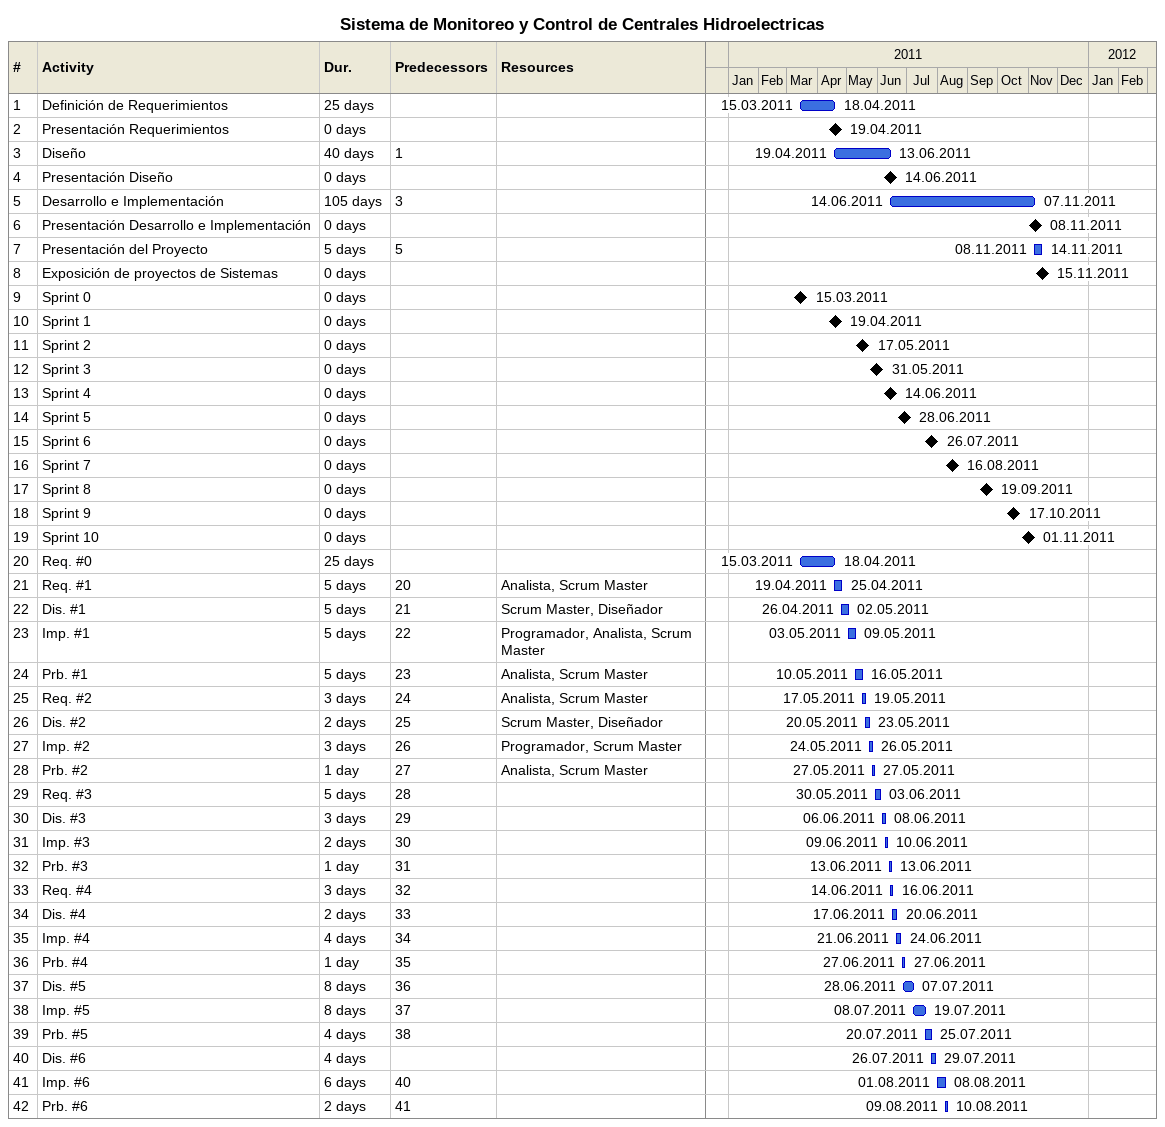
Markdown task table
Sistema de Monitoreo y Control de Centrales Hidroelectricas

| ID | Task | Duration | Start | Finish | Predecessors | Resources |
|---|---|---|---|---|---|---|
| 1 | Definición de Requerimientos | 25d | 2011-03-15 | 2011-04-18 |  |  |
| 2 | Presentación Requerimientos | 0d | 2011-04-19 | 2011-04-19 |  |  |
| 3 | Diseño | 40d | 2011-04-19 | 2011-06-13 | 1 |  |
| 4 | Presentación Diseño | 0d | 2011-06-14 | 2011-06-14 |  |  |
| 5 | Desarrollo e Implementación | 105d | 2011-06-14 | 2011-11-07 | 3 |  |
| 6 | Presentación Desarrollo e Implementación | 0d | 2011-11-08 | 2011-11-08 |  |  |
| 7 | Presentación del Proyecto | 5d | 2011-11-08 | 2011-11-14 | 5 |  |
| 8 | Exposición de proyectos de Sistemas | 0d | 2011-11-15 | 2011-11-15 |  |  |
| 9 | Sprint 0 | 0d | 2011-03-15 | 2011-03-15 |  |  |
| 10 | Sprint 1 | 0d | 2011-04-19 | 2011-04-19 |  |  |
| 11 | Sprint 2 | 0d | 2011-05-17 | 2011-05-17 |  |  |
| 12 | Sprint 3 | 0d | 2011-05-31 | 2011-05-31 |  |  |
| 13 | Sprint 4 | 0d | 2011-06-14 | 2011-06-14 |  |  |
| 14 | Sprint 5 | 0d | 2011-06-28 | 2011-06-28 |  |  |
| 15 | Sprint 6 | 0d | 2011-07-26 | 2011-07-26 |  |  |
| 16 | Sprint 7 | 0d | 2011-08-16 | 2011-08-16 |  |  |
| 17 | Sprint 8 | 0d | 2011-09-19 | 2011-09-19 |  |  |
| 18 | Sprint 9 | 0d | 2011-10-17 | 2011-10-17 |  |  |
| 19 | Sprint 10 | 0d | 2011-11-01 | 2011-11-01 |  |  |
| 20 | Req. #0 | 25d | 2011-03-15 | 2011-04-18 |  |  |
| 21 | Req. #1 | 5d | 2011-04-19 | 2011-04-25 | 20 | Analista, Scrum Master |
| 22 | Dis. #1 | 5d | 2011-04-26 | 2011-05-02 | 21 | Scrum Master, Diseñador |
| 23 | Imp. #1 | 5d | 2011-05-03 | 2011-05-09 | 22 | Programador, Analista, Scrum Master |
| 24 | Prb. #1 | 5d | 2011-05-10 | 2011-05-16 | 23 | Analista, Scrum Master |
| 25 | Req. #2 | 3d | 2011-05-17 | 2011-05-19 | 24 | Analista, Scrum Master |
| 26 | Dis. #2 | 2d | 2011-05-20 | 2011-05-23 | 25 | Scrum Master, Diseñador |
| 27 | Imp. #2 | 3d | 2011-05-24 | 2011-05-26 | 26 | Programador, Scrum Master |
| 28 | Prb. #2 | 1d | 2011-05-27 | 2011-05-27 | 27 | Analista, Scrum Master |
| 29 | Req. #3 | 5d | 2011-05-30 | 2011-06-03 | 28 |  |
| 30 | Dis. #3 | 3d | 2011-06-06 | 2011-06-08 | 29 |  |
| 31 | Imp. #3 | 2d | 2011-06-09 | 2011-06-10 | 30 |  |
| 32 | Prb. #3 | 1d | 2011-06-13 | 2011-06-13 | 31 |  |
| 33 | Req. #4 | 3d | 2011-06-14 | 2011-06-16 | 32 |  |
| 34 | Dis. #4 | 2d | 2011-06-17 | 2011-06-20 | 33 |  |
| 35 | Imp. #4 | 4d | 2011-06-21 | 2011-06-24 | 34 |  |
| 36 | Prb. #4 | 1d | 2011-06-27 | 2011-06-27 | 35 |  |
| 37 | Dis. #5 | 8d | 2011-06-28 | 2011-07-07 | 36 |  |
| 38 | Imp. #5 | 8d | 2011-07-08 | 2011-07-19 | 37 |  |
| 39 | Prb. #5 | 4d | 2011-07-20 | 2011-07-25 | 38 |  |
| 40 | Dis. #6 | 4d | 2011-07-26 | 2011-07-29 |  |  |
| 41 | Imp. #6 | 6d | 2011-08-01 | 2011-08-08 | 40 |  |
| 42 | Prb. #6 | 2d | 2011-08-09 | 2011-08-10 | 41 |  |
